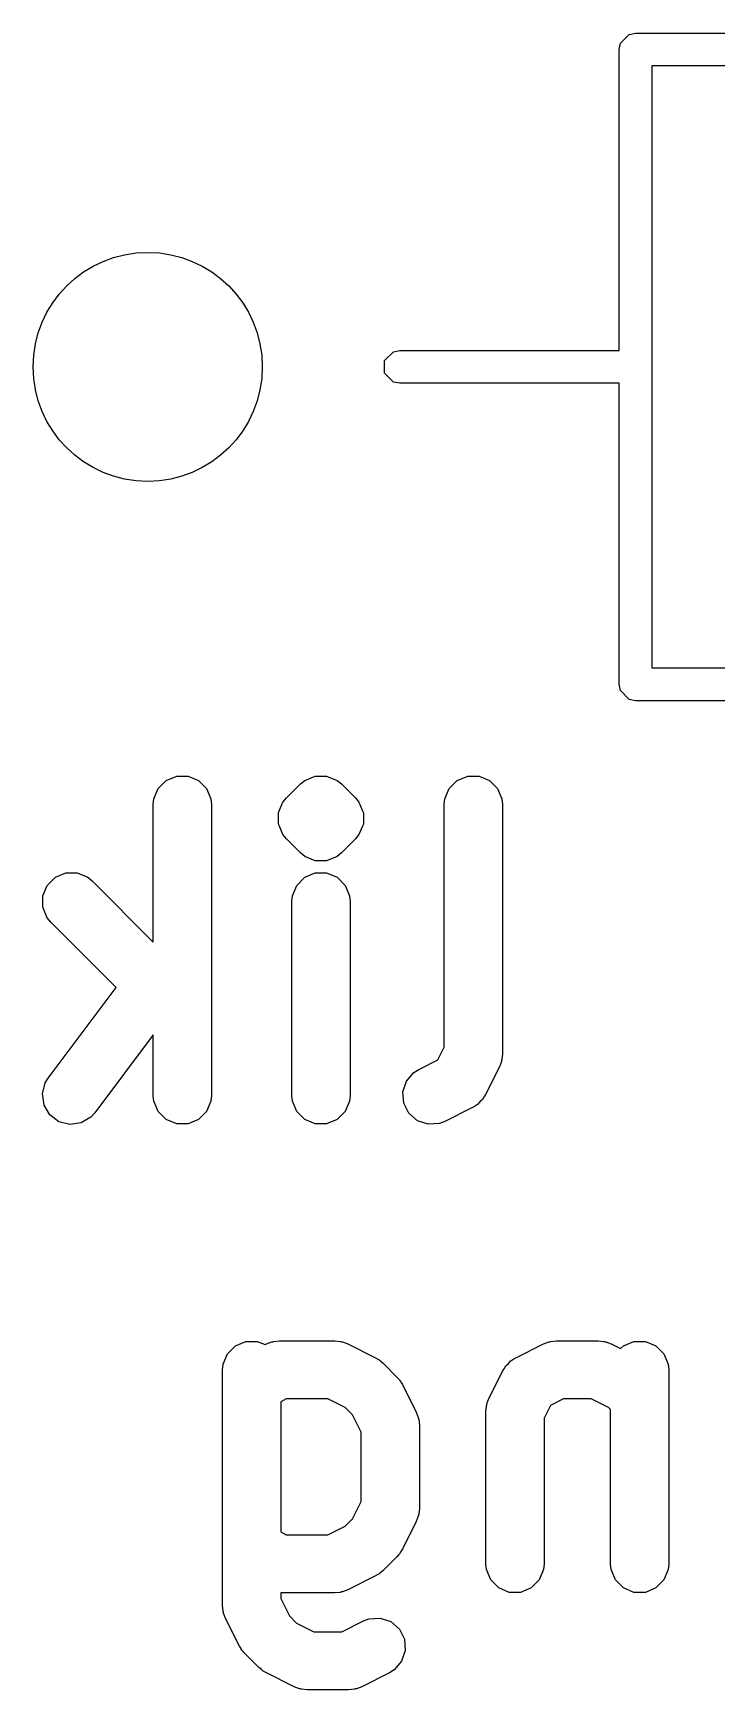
# Model space of a CAD drawing. Extents: x 50.8 to 101.6, y -101.6 to -50.8.
# Drawn here: x 83.47 to 85.56, y -97.51 to -92.45 of the extents above; entities that cross this region are included whole.
import ezdxf

# ---------------------------------------------------------------- set-up
doc = ezdxf.new("R2010")
doc.units = 0
doc.layers.add('BLACK', color=7, linetype='CONTINUOUS')

msp = doc.modelspace()

# ---------------------------------------------------------------- linework, layer by layer
at = {"layer": 'BLACK', "linetype": 'CONTINUOUS'}
for p, q in [((85.26, -92.502), (85.263806, -92.482866)), ((85.263806, -92.482866), (85.290866, -92.455806)), ((85.290866, -92.455806), (85.31, -92.452)), ((85.31, -92.452), (89.95, -92.452)), ((85.26, -93.422), (85.26, -92.502)), ((85.36, -92.552), (85.36, -94.392)), ((89.9, -92.552), (85.36, -92.552)), ((84.543806, -93.452866), (84.570866, -93.425806)), ((84.543806, -93.491134), (84.543806, -93.452866)), ((84.570866, -93.425806), (84.59, -93.422)), ((84.59, -93.422), (85.26, -93.422)), ((84.570866, -93.518194), (84.543806, -93.491134)), ((84.59, -93.522), (84.570866, -93.518194)), ((85.26, -93.522), (84.59, -93.522)), ((85.26, -94.442), (85.26, -93.522)), ((85.36, -94.392), (89.9, -94.392)), ((85.263806, -94.461134), (85.26, -94.442)), ((85.290866, -94.488194), (85.263806, -94.461134)), ((85.31, -94.492), (85.290866, -94.488194)), ((89.95, -94.492), (85.31, -94.492)), ((83.876443, -94.735485), (83.908489, -94.722211)), ((83.908489, -94.722211), (83.943177, -94.722211)), ((83.943177, -94.722211), (83.975223, -94.735485)), ((84.299776, -94.735485), (84.331822, -94.722211)), ((84.331822, -94.722211), (84.36651, -94.722211)), ((84.36651, -94.722211), (84.398556, -94.735485)), ((84.765443, -94.735485), (84.797489, -94.722211)), ((84.797489, -94.722211), (84.832177, -94.722211)), ((84.832177, -94.722211), (84.864223, -94.735485)), ((83.838641, -94.792059), (83.851915, -94.760013)), ((83.851915, -94.760013), (83.876443, -94.735485)), ((83.975223, -94.735485), (83.999751, -94.760013)), ((83.999751, -94.760013), (84.013025, -94.792059)), ((84.243971, -94.788874), (84.286304, -94.746541)), ((84.286304, -94.746541), (84.299776, -94.735485)), ((84.398556, -94.735485), (84.412028, -94.746541)), ((84.412028, -94.746541), (84.454361, -94.788874)), ((84.727641, -94.792059), (84.740915, -94.760013)), ((84.740915, -94.760013), (84.765443, -94.735485)), ((84.864223, -94.735485), (84.888751, -94.760013)), ((84.888751, -94.760013), (84.902025, -94.792059)), ((83.836933, -94.809403), (83.838641, -94.792059)), ((83.836933, -95.229779), (83.836933, -94.809403)), ((84.013025, -94.792059), (84.014733, -94.809403)), ((84.014733, -94.809403), (84.014733, -95.698403)), ((84.219641, -94.834392), (84.222808, -94.826747)), ((84.222808, -94.826747), (84.232915, -94.802345)), ((84.232915, -94.802345), (84.232919, -94.80234)), ((84.232919, -94.80234), (84.243971, -94.788874)), ((84.454361, -94.788874), (84.465412, -94.80234)), ((84.465412, -94.80234), (84.465417, -94.802345)), ((84.465417, -94.802345), (84.475525, -94.826747)), ((84.475525, -94.826747), (84.478691, -94.834392)), ((84.725933, -94.809403), (84.727641, -94.792059)), ((84.725933, -95.550416), (84.725933, -94.809403)), ((84.902025, -94.792059), (84.903733, -94.809403)), ((84.903733, -94.809403), (84.903733, -95.571403)), ((84.219641, -94.86908), (84.219641, -94.834392)), ((84.222183, -94.875216), (84.219641, -94.86908)), ((84.232914, -94.901125), (84.222183, -94.875216)), ((84.476149, -94.875216), (84.465418, -94.901125)), ((84.478691, -94.86908), (84.476149, -94.875216)), ((84.478691, -94.834392), (84.478691, -94.86908)), ((84.24397, -94.914597), (84.232914, -94.901125)), ((84.286304, -94.956931), (84.24397, -94.914597)), ((84.454362, -94.914597), (84.412029, -94.956931)), ((84.465418, -94.901125), (84.454362, -94.914597)), ((84.299775, -94.967988), (84.286304, -94.956931)), ((84.331821, -94.981262), (84.299775, -94.967988)), ((84.398557, -94.967988), (84.366511, -94.981262)), ((84.412029, -94.956931), (84.398557, -94.967988)), ((83.537776, -95.031818), (83.569822, -95.018544)), ((83.569822, -95.018544), (83.60451, -95.018544)), ((83.60451, -95.018544), (83.636556, -95.031818)), ((84.299776, -95.031818), (84.331822, -95.018544)), ((84.331822, -94.981262), (84.331821, -94.981262)), ((84.331823, -94.981262), (84.331822, -94.981262)), ((84.331822, -95.018544), (84.36651, -95.018544)), ((84.366511, -94.981262), (84.331823, -94.981262)), ((84.36651, -95.018544), (84.398556, -95.031818)), ((83.499974, -95.088392), (83.513248, -95.056346)), ((83.513248, -95.056346), (83.537776, -95.031818)), ((83.636556, -95.031818), (83.650028, -95.042874)), ((83.650028, -95.042874), (83.836933, -95.229779)), ((84.261974, -95.088392), (84.275248, -95.056346)), ((84.275248, -95.056346), (84.299776, -95.031818)), ((84.398556, -95.031818), (84.423084, -95.056346)), ((84.423084, -95.056346), (84.436358, -95.088392)), ((83.499974, -95.12308), (83.499974, -95.088392)), ((83.513248, -95.155126), (83.499974, -95.12308)), ((84.260266, -95.105736), (84.261974, -95.088392)), ((84.260266, -95.698403), (84.260266, -95.105736)), ((84.436358, -95.088392), (84.438066, -95.105736)), ((84.438066, -95.105736), (84.438066, -95.698403)), ((83.524304, -95.168598), (83.513248, -95.155126)), ((83.723784, -95.368077), (83.524304, -95.168598)), ((83.516046, -95.645063), (83.723784, -95.368077)), ((83.836933, -95.513546), (83.658286, -95.751743)), ((83.836933, -95.698403), (83.836933, -95.513546)), ((84.706237, -95.589807), (84.725933, -95.550416)), ((84.903733, -95.571403), (84.902025, -95.588747)), ((84.6106, -95.654376), (84.633327, -95.628172)), ((84.633327, -95.628172), (84.648076, -95.618888)), ((84.648076, -95.618888), (84.706237, -95.589807)), ((84.894348, -95.61116), (84.852015, -95.695827)), ((84.900576, -95.594883), (84.894348, -95.61116)), ((84.900802, -95.591698), (84.900576, -95.594883)), ((84.902025, -95.588747), (84.900802, -95.591698)), ((83.498398, -95.693564), (83.507006, -95.659963)), ((83.507006, -95.659963), (83.516046, -95.645063)), ((84.599631, -95.687284), (84.6106, -95.654376)), ((84.60209, -95.721883), (84.599631, -95.687284)), ((83.503303, -95.727903), (83.498398, -95.693564)), ((83.520976, -95.75775), (83.503303, -95.727903)), ((83.838641, -95.715747), (83.836933, -95.698403)), ((83.851915, -95.747793), (83.838641, -95.715747)), ((84.013025, -95.715747), (83.999751, -95.747793)), ((84.014733, -95.698403), (84.013025, -95.715747)), ((84.261974, -95.715747), (84.260266, -95.698403)), ((84.275248, -95.747793), (84.261974, -95.715747)), ((84.436358, -95.715747), (84.423084, -95.747793)), ((84.438066, -95.698403), (84.436358, -95.715747)), ((84.617602, -95.752909), (84.60209, -95.721883)), ((84.812257, -95.735585), (84.72759, -95.777918)), ((84.815156, -95.733759), (84.812257, -95.735585)), ((84.816527, -95.733303), (84.815156, -95.733759)), ((84.818233, -95.731823), (84.816527, -95.733303)), ((84.827006, -95.726301), (84.818233, -95.731823)), ((84.834308, -95.71788), (84.827006, -95.726301)), ((84.842731, -95.710576), (84.834308, -95.71788)), ((84.848255, -95.701799), (84.842731, -95.710576)), ((84.849732, -95.700097), (84.848255, -95.701799)), ((84.850187, -95.698729), (84.849732, -95.700097)), ((84.852015, -95.695827), (84.850187, -95.698729)), ((83.548726, -95.778563), (83.520976, -95.75775)), ((83.582327, -95.787171), (83.548726, -95.778563)), ((83.616666, -95.782266), (83.582327, -95.787171)), ((83.646513, -95.764593), (83.616666, -95.782266)), ((83.658286, -95.751743), (83.646513, -95.764593)), ((83.876443, -95.772321), (83.851915, -95.747793)), ((83.908489, -95.785595), (83.876443, -95.772321)), ((83.943177, -95.785595), (83.908489, -95.785595)), ((83.975223, -95.772321), (83.943177, -95.785595)), ((83.999751, -95.747793), (83.975223, -95.772321)), ((84.299776, -95.772321), (84.275248, -95.747793)), ((84.331822, -95.785595), (84.299776, -95.772321)), ((84.36651, -95.785595), (84.331822, -95.785595)), ((84.398556, -95.772321), (84.36651, -95.785595)), ((84.423084, -95.747793), (84.398556, -95.772321)), ((84.643806, -95.775636), (84.617602, -95.752909)), ((84.676714, -95.786605), (84.643806, -95.775636)), ((84.711313, -95.784146), (84.676714, -95.786605)), ((84.72759, -95.777918), (84.711313, -95.784146)), ((84.050307, -96.519632), (84.063581, -96.487586)), ((84.063581, -96.487586), (84.088109, -96.463058)), ((84.088109, -96.463058), (84.120155, -96.449784)), ((84.120155, -96.449784), (84.154843, -96.449784)), ((84.154843, -96.449784), (84.178317, -96.459507)), ((84.178317, -96.459507), (84.182409, -96.457462)), ((84.182409, -96.457462), (84.198685, -96.451233)), ((84.198685, -96.451233), (84.20187, -96.451006)), ((84.20187, -96.451006), (84.204822, -96.449784)), ((84.204822, -96.449784), (84.222166, -96.448076)), ((84.222166, -96.448076), (84.391499, -96.448076)), ((84.391499, -96.448076), (84.408843, -96.449784)), ((84.408843, -96.449784), (84.411794, -96.451006)), ((84.411794, -96.451006), (84.41498, -96.451233)), ((84.41498, -96.451233), (84.431257, -96.457462)), ((84.431257, -96.457462), (84.515924, -96.499796)), ((84.944407, -96.499796), (85.029075, -96.457462)), ((85.029075, -96.457462), (85.045351, -96.451233)), ((85.045351, -96.451233), (85.048536, -96.451006)), ((85.048536, -96.451006), (85.051488, -96.449784)), ((85.051488, -96.449784), (85.068832, -96.448076)), ((85.068832, -96.448076), (85.195832, -96.448076)), ((85.195832, -96.448076), (85.213176, -96.449784)), ((85.213176, -96.449784), (85.216127, -96.451006)), ((85.216127, -96.451006), (85.219313, -96.451233)), ((85.219313, -96.451233), (85.23559, -96.457462)), ((85.23559, -96.457462), (85.264555, -96.471944)), ((85.264555, -96.471944), (85.273442, -96.463058)), ((85.273442, -96.463058), (85.305488, -96.449784)), ((85.305488, -96.449784), (85.340176, -96.449784)), ((85.340176, -96.449784), (85.372222, -96.463058)), ((85.372222, -96.463058), (85.39675, -96.487586)), ((85.39675, -96.487586), (85.410024, -96.519632)), ((84.048599, -96.536976), (84.050307, -96.519632)), ((84.048599, -97.256643), (84.048599, -96.536976)), ((84.515924, -96.499796), (84.523386, -96.504493)), ((84.523386, -96.504493), (84.525556, -96.505392)), ((84.525556, -96.505392), (84.527998, -96.507396)), ((84.527998, -96.507396), (84.530673, -96.50908)), ((84.530673, -96.50908), (84.532211, -96.510853)), ((84.532211, -96.510853), (84.539028, -96.516448)), ((84.539028, -96.516448), (84.581361, -96.558781)), ((84.862317, -96.624219), (84.90465, -96.539553)), ((84.90465, -96.539553), (84.906475, -96.536652)), ((84.906475, -96.536652), (84.906932, -96.535284)), ((84.906932, -96.535284), (84.908409, -96.53358)), ((84.908409, -96.53358), (84.913934, -96.524804)), ((84.913934, -96.524804), (84.922354, -96.5175)), ((84.922354, -96.5175), (84.929658, -96.50908)), ((84.929658, -96.50908), (84.938434, -96.503555)), ((84.938434, -96.503555), (84.940138, -96.502078)), ((84.940138, -96.502078), (84.941506, -96.501621)), ((84.941506, -96.501621), (84.944407, -96.499796)), ((85.410024, -96.519632), (85.411732, -96.536976)), ((85.411732, -96.536976), (85.411732, -97.129643)), ((84.581361, -96.558781), (84.586955, -96.565597)), ((84.586955, -96.565597), (84.58873, -96.567137)), ((84.58873, -96.567137), (84.590414, -96.569812)), ((84.590414, -96.569812), (84.592417, -96.572253)), ((84.592417, -96.572253), (84.593315, -96.57442)), ((84.593315, -96.57442), (84.598014, -96.581886)), ((84.598014, -96.581886), (84.640347, -96.666553)), ((84.243152, -96.625876), (84.226399, -96.634252)), ((84.226399, -96.634252), (84.226399, -97.032366)), ((84.370513, -96.625876), (84.243152, -96.625876)), ((84.423503, -96.652371), (84.370513, -96.625876)), ((84.852932, -96.663976), (84.85464, -96.646632)), ((84.85464, -96.646632), (84.855862, -96.64368)), ((84.855862, -96.64368), (84.856089, -96.640495)), ((84.856089, -96.640495), (84.862317, -96.624219)), ((85.050427, -96.645571), (85.030732, -96.684962)), ((85.089818, -96.625876), (85.050427, -96.645571)), ((85.174846, -96.625876), (85.089818, -96.625876)), ((85.227836, -96.652371), (85.174846, -96.625876)), ((84.445435, -96.674303), (84.423503, -96.652371)), ((84.471932, -96.727296), (84.445435, -96.674303)), ((84.640347, -96.666553), (84.646575, -96.68283)), ((84.646575, -96.68283), (84.646801, -96.686014)), ((84.646801, -96.686014), (84.648024, -96.688966)), ((84.648024, -96.688966), (84.649732, -96.70631)), ((84.852932, -97.129643), (84.852932, -96.663976)), ((85.030732, -96.684962), (85.030732, -97.129643)), ((85.233932, -96.658467), (85.227836, -96.652371)), ((85.233932, -97.129643), (85.233932, -96.658467)), ((84.471932, -96.939323), (84.471932, -96.727296)), ((84.649732, -96.70631), (84.649732, -96.96031)), ((84.445435, -96.992317), (84.471932, -96.939323)), ((84.423505, -97.014246), (84.445435, -96.992317)), ((84.640346, -97.000068), (84.598014, -97.084733)), ((84.646575, -96.983791), (84.640346, -97.000068)), ((84.646801, -96.980605), (84.646575, -96.983791)), ((84.648024, -96.977654), (84.646801, -96.980605)), ((84.649732, -96.96031), (84.648024, -96.977654)), ((84.226399, -97.032366), (84.243153, -97.040743)), ((84.243153, -97.040743), (84.370512, -97.040743)), ((84.370512, -97.040743), (84.423505, -97.014246)), ((84.586958, -97.101017), (84.581362, -97.107837)), ((84.588729, -97.099482), (84.586958, -97.101017)), ((84.590409, -97.096811), (84.588729, -97.099482)), ((84.592418, -97.094365), (84.590409, -97.096811)), ((84.593317, -97.092193), (84.592418, -97.094365)), ((84.598014, -97.084733), (84.593317, -97.092193)), ((84.53221, -97.155767), (84.530672, -97.157541)), ((84.539029, -97.150171), (84.53221, -97.155767)), ((84.581362, -97.107837), (84.539029, -97.150171)), ((84.85464, -97.146987), (84.852932, -97.129643)), ((84.867914, -97.179033), (84.85464, -97.146987)), ((85.029024, -97.146987), (85.01575, -97.179033)), ((85.030732, -97.129643), (85.029024, -97.146987)), ((85.23564, -97.146987), (85.233932, -97.129643)), ((85.248914, -97.179033), (85.23564, -97.146987)), ((85.410024, -97.146987), (85.39675, -97.179033)), ((85.411732, -97.129643), (85.410024, -97.146987)), ((84.515923, -97.166825), (84.431256, -97.209158)), ((84.523386, -97.162127), (84.515923, -97.166825)), ((84.525557, -97.161228), (84.523386, -97.162127)), ((84.527999, -97.159222), (84.525557, -97.161228)), ((84.530672, -97.157541), (84.527999, -97.159222)), ((84.892442, -97.203561), (84.867914, -97.179033)), ((84.924488, -97.216835), (84.892442, -97.203561)), ((84.991222, -97.203561), (84.959176, -97.216835)), ((85.01575, -97.179033), (84.991222, -97.203561)), ((85.273442, -97.203561), (85.248914, -97.179033)), ((85.305488, -97.216835), (85.273442, -97.203561)), ((85.372222, -97.203561), (85.340176, -97.216835)), ((85.39675, -97.179033), (85.372222, -97.203561)), ((84.050307, -97.273987), (84.048599, -97.256643)), ((84.391499, -97.218543), (84.226399, -97.218543)), ((84.226399, -97.218543), (84.226399, -97.235656)), ((84.226399, -97.235656), (84.252895, -97.288649)), ((84.408843, -97.216835), (84.391499, -97.218543)), ((84.411794, -97.215612), (84.408843, -97.216835)), ((84.414979, -97.215386), (84.411794, -97.215612)), ((84.431256, -97.209158), (84.414979, -97.215386)), ((84.959176, -97.216835), (84.924488, -97.216835)), ((85.340176, -97.216835), (85.305488, -97.216835)), ((84.051529, -97.276938), (84.050307, -97.273987)), ((84.051756, -97.280123), (84.051529, -97.276938)), ((84.057984, -97.2964), (84.051756, -97.280123)), ((84.100317, -97.381067), (84.057984, -97.2964)), ((84.252895, -97.288649), (84.274825, -97.310579)), ((84.412845, -97.337076), (84.478742, -97.304128)), ((84.478742, -97.304128), (84.495019, -97.2979)), ((84.495019, -97.2979), (84.529618, -97.295441)), ((84.529618, -97.295441), (84.562525, -97.30641)), ((84.562525, -97.30641), (84.588729, -97.329137)), ((84.274825, -97.310579), (84.327819, -97.337076)), ((84.327819, -97.337076), (84.412845, -97.337076)), ((84.588729, -97.329137), (84.604242, -97.360163)), ((84.105014, -97.38853), (84.100317, -97.381067)), ((84.105914, -97.390701), (84.105014, -97.38853)), ((84.107919, -97.393143), (84.105914, -97.390701)), ((84.109601, -97.395816), (84.107919, -97.393143)), ((84.111374, -97.397354), (84.109601, -97.395816)), ((84.116971, -97.404173), (84.111374, -97.397354)), ((84.159305, -97.446506), (84.116971, -97.404173)), ((84.606701, -97.394762), (84.595731, -97.42767)), ((84.604242, -97.360163), (84.606701, -97.394762)), ((84.166124, -97.452102), (84.159305, -97.446506)), ((84.16766, -97.453873), (84.166124, -97.452102)), ((84.17033, -97.455553), (84.16766, -97.453873)), ((84.172777, -97.457562), (84.17033, -97.455553)), ((84.174948, -97.458461), (84.172777, -97.457562)), ((84.182409, -97.463158), (84.174948, -97.458461)), ((84.573005, -97.453874), (84.558256, -97.463158)), ((84.595731, -97.42767), (84.573005, -97.453874)), ((84.267074, -97.50549), (84.182409, -97.463158)), ((84.283351, -97.511719), (84.267074, -97.50549)), ((84.473589, -97.505491), (84.457312, -97.511719)), ((84.558256, -97.463158), (84.473589, -97.505491)), ((84.286536, -97.511945), (84.283351, -97.511719)), ((84.289488, -97.513168), (84.286536, -97.511945)), ((84.306832, -97.514876), (84.289488, -97.513168)), ((84.433832, -97.514876), (84.306832, -97.514876)), ((84.451176, -97.513168), (84.433832, -97.514876)), ((84.454127, -97.511945), (84.451176, -97.513168)), ((84.457312, -97.511719), (84.454127, -97.511945))]:
    msp.add_line(p, q, dxfattribs=at)
at = {"layer": 'BLACK'}
msp.add_circle((83.82, -93.472), 0.35, dxfattribs=at)
msp.add_circle((83.82, -93.472), 0.35, dxfattribs=at)

doc.saveas('drawing.dxf')
